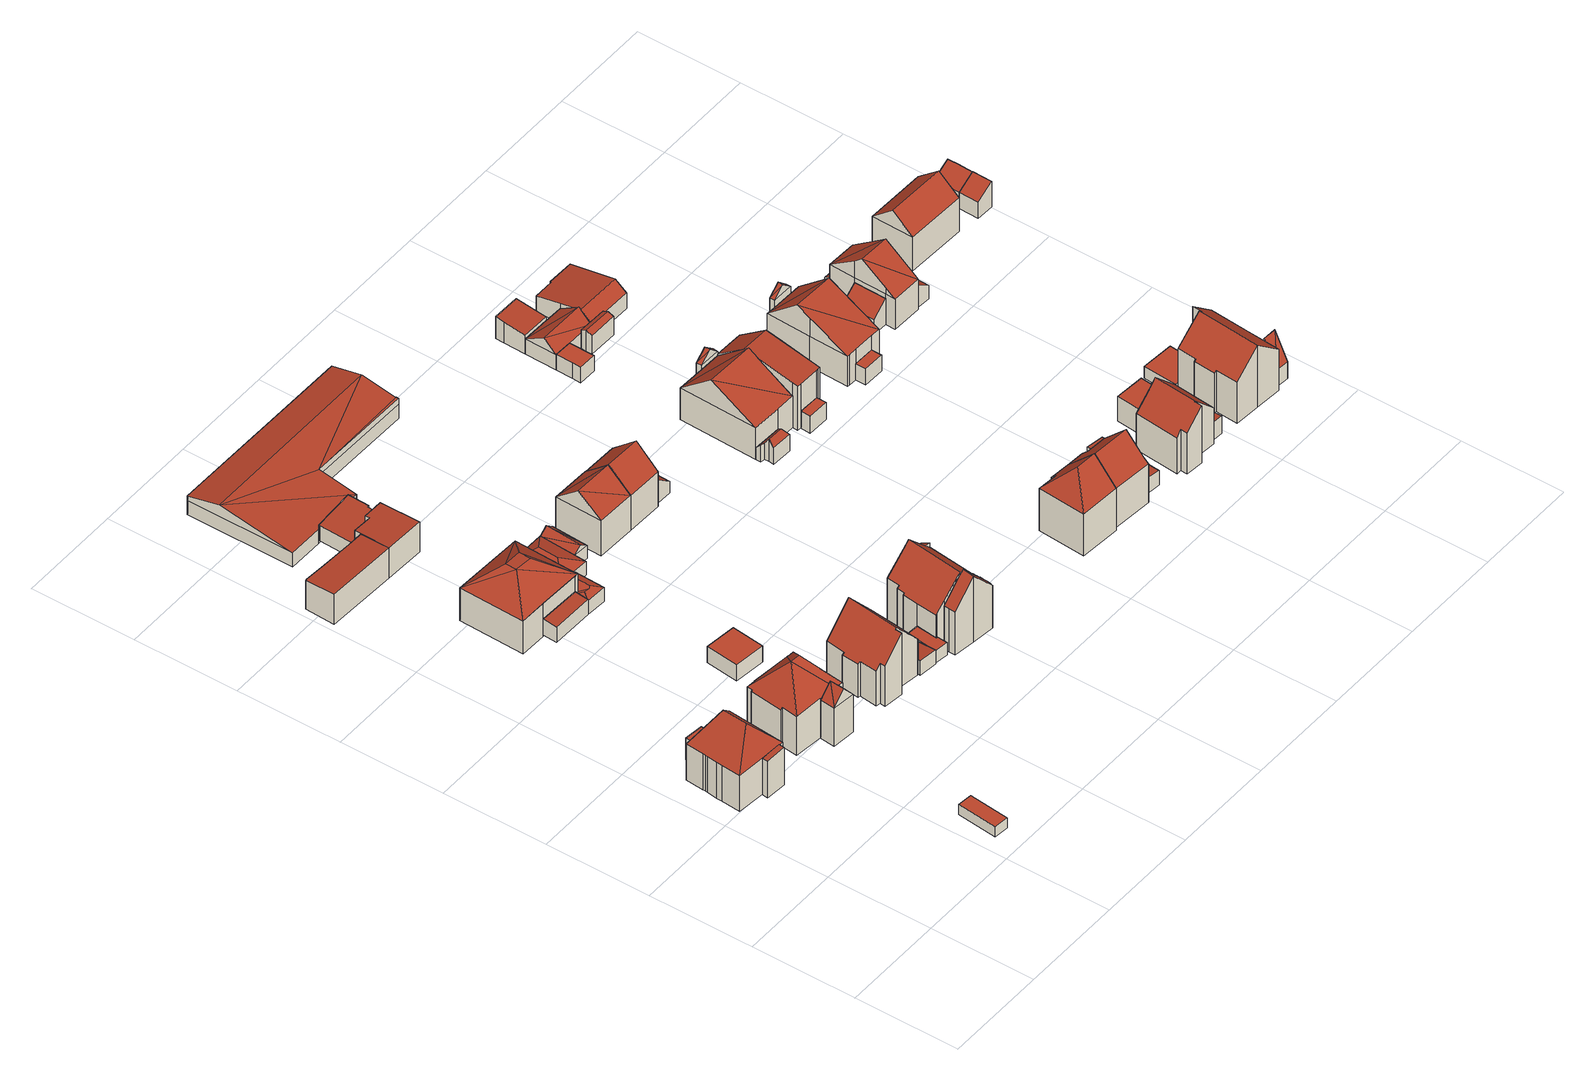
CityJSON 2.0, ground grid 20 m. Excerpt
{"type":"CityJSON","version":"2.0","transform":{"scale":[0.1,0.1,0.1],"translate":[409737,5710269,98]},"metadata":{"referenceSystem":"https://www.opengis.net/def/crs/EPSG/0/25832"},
"CityObjects":{
"building1":{"type":"Building","attributes":{"Gemeindeschluessel":"05978036","Geometrietyp2DReferenz":"3000","function":"31001_1000"},"children":["building1-1","building1-2","building1-3"]},
"building1-1":{"type":"BuildingPart","attributes":{"roofType":"1000","measuredHeight":4.61},"parents":["building1"],"geometry":[{"type":"MultiSurface","lod":"2","boundaries":[[[0,1,2,3]],[[1,4,5,2]],[[6,0,3,7]],[[6,4,1,0]],[[3,2,5,7]],[[7,5,4,6]]],"semantics":{"surfaces":[{"type":"WallSurface"},{"type":"RoofSurface"},{"type":"GroundSurface"},{"type":"ClosureSurface"}],"values":[0,0,0,1,2,3]}}]},
"building1-2":{"type":"BuildingPart","attributes":{"roofType":"3200","measuredHeight":13.29},"parents":["building1"],"geometry":[{"type":"MultiSurface","lod":"2","boundaries":[[[8,9,10,11]],[[9,12,13,10]],[[12,14,15,13]],[[14,16,17,15]],[[16,18,19,17]],[[18,20,6,7,19]],[[21,22,23,5,4]],[[22,24,25,23]],[[24,26,27,25]],[[28,29,30,31]],[[29,8,11,30]],[[22,21,20,18,32]],[[29,28,26,24,33]],[[18,16,14,12,9,8,29,33,32]],[[24,22,32,33]],[[11,10,13,15,17,19,7,5,23,25,27,31,30]],[[4,6,20,21]],[[4,5,7,6]],[[31,27,26,28]]],"semantics":{"surfaces":[{"type":"WallSurface"},{"type":"RoofSurface"},{"type":"GroundSurface"},{"type":"ClosureSurface"}],"values":[0,0,0,0,0,0,0,0,0,0,0,1,1,1,1,2,0,3,3]}}]},
"building1-3":{"type":"BuildingPart","attributes":{"roofType":"2100","measuredHeight":7.98},"parents":["building1"],"geometry":[{"type":"MultiSurface","lod":"2","boundaries":[[[34,35,28,31,36]],[[37,38,39,27,26]],[[38,34,36,39]],[[38,37,35,34]],[[36,31,27,39]],[[26,28,35,37]],[[26,27,31,28]]],"semantics":{"surfaces":[{"type":"WallSurface"},{"type":"RoofSurface"},{"type":"GroundSurface"},{"type":"ClosureSurface"}],"values":[0,0,0,1,2,0,3]}}]},
"building2":{"type":"Building","attributes":{"Gemeindeschluessel":"05978036","Geometrietyp2DReferenz":"3000","function":"31001_2460","roofType":"1000","measuredHeight":2.22},"geometry":[{"type":"MultiSurface","lod":"2","boundaries":[[[40,41,42,43]],[[41,44,45,42]],[[44,46,47,45]],[[46,40,43,47]],[[46,44,41,40]],[[43,42,45,47]]],"semantics":{"surfaces":[{"type":"WallSurface"},{"type":"RoofSurface"},{"type":"GroundSurface"}],"values":[0,0,0,0,1,2]}}]},
"building3":{"type":"Building","attributes":{"Gemeindeschluessel":"05978036","Geometrietyp2DReferenz":"3000","function":"31001_1000"},"children":["building3-1","building3-2","building3-3"]},
"building3-1":{"type":"BuildingPart","attributes":{"roofType":"3200","measuredHeight":13.63},"parents":["building3"],"geometry":[{"type":"MultiSurface","lod":"2","boundaries":[[[48,49,50,51,52]],[[49,53,50]],[[53,54,55,50]],[[54,56,57,55]],[[56,58,59,60,57]],[[61,62,63,64,65]],[[62,66,67,63]],[[66,68,69,67]],[[68,70,71,69]],[[70,72,73,71]],[[72,74,75,73]],[[74,76,77,75]],[[76,78,79,80,77]],[[74,72,70,68,66,62,81]],[[56,54,82]],[[83,58,56,82,81]],[[62,61,84,83,81]],[[54,53,49,48,81,82]],[[48,78,76,74,81]],[[51,50,55,57,60,85,64,63,67,69,71,73,75,77,80,86,87,88]],[[89,59,58,83]],[[85,60,59,89]],[[61,65,84]],[[85,89,65,64]],[[65,89,83,84]],[[52,90,91,92,79,78,48]],[[51,88,90,52]],[[90,88,87,91]],[[91,87,86,92]],[[92,86,80,79]]],"semantics":{"surfaces":[{"type":"WallSurface"},{"type":"RoofSurface"},{"type":"GroundSurface"},{"type":"ClosureSurface"}],"values":[0,0,0,0,0,0,0,0,0,0,0,0,0,1,1,1,1,1,1,2,0,3,0,3,3,0,3,3,3,3]}}]},
"building3-2":{"type":"BuildingPart","attributes":{"roofType":"5000","measuredHeight":1.68},"parents":["building3"],"geometry":[{"type":"MultiSurface","lod":"2","boundaries":[[[93,94,95,96]],[[94,97,98,95]],[[97,99,100,98]],[[99,101,50,100]],[[79,93,96,80]],[[91,90,102,103]],[[90,52,101,104,102]],[[101,99,104]],[[99,97,105,103,102,104]],[[97,94,105]],[[94,93,79,92]],[[94,92,91,103,105]],[[96,95,98,100,50,51,88,87,86,80]],[[52,51,50,101]],[[90,88,51,52]],[[91,87,88,90]],[[92,86,87,91]],[[79,80,86,92]]],"semantics":{"surfaces":[{"type":"WallSurface"},{"type":"RoofSurface"},{"type":"GroundSurface"},{"type":"ClosureSurface"}],"values":[0,0,0,0,0,1,1,1,1,1,1,1,2,0,3,3,3,3]}}]},
"building3-3":{"type":"BuildingPart","attributes":{"roofType":"3100","measuredHeight":10.6},"parents":["building3"],"geometry":[{"type":"MultiSurface","lod":"2","boundaries":[[[106,65,64,107]],[[59,108,109,60]],[[108,106,107,109]],[[106,108,110]],[[106,111,84,65]],[[111,106,110]],[[110,59,111]],[[59,110,108]],[[107,64,85,60,109]],[[60,85,89,59]],[[85,64,65,89]],[[111,59,89,83,84]],[[84,83,89,65]]],"semantics":{"surfaces":[{"type":"WallSurface"},{"type":"RoofSurface"},{"type":"GroundSurface"},{"type":"ClosureSurface"}],"values":[0,0,0,0,1,1,1,1,2,3,3,0,3]}}]},
"building4":{"type":"Building","attributes":{"Gemeindeschluessel":"05978036","Geometrietyp2DReferenz":"3000","function":"31001_2460","roofType":"1000","measuredHeight":3.43},"geometry":[{"type":"MultiSurface","lod":"2","boundaries":[[[112,113,114,115]],[[113,116,117,114]],[[116,118,119,117]],[[118,112,115,119]],[[118,116,113,112]],[[115,114,117,119]]],"semantics":{"surfaces":[{"type":"WallSurface"},{"type":"RoofSurface"},{"type":"GroundSurface"}],"values":[0,0,0,0,1,2]}}]},
"building5":{"type":"Building","attributes":{"Gemeindeschluessel":"05978036","Geometrietyp2DReferenz":"3000","function":"31001_1000"},"children":["building5-1","building5-2"]},
"building5-1":{"type":"BuildingPart","attributes":{"roofType":"2100","measuredHeight":6.44},"parents":["building5"],"geometry":[{"type":"MultiSurface","lod":"2","boundaries":[[[120,121,122,123,124]],[[121,125,126,122]],[[125,127,128,126]],[[127,129,130,128]],[[129,131,132,130]],[[131,133,134,132]],[[133,131,129,127,125,121,120]],[[123,122,126,128,130,132,134]],[[120,124,133]],[[124,123,134,133]]],"semantics":{"surfaces":[{"type":"WallSurface"},{"type":"RoofSurface"},{"type":"GroundSurface"},{"type":"ClosureSurface"}],"values":[0,0,0,0,0,0,1,2,0,3]}}]},
"building5-2":{"type":"BuildingPart","attributes":{"roofType":"2100","measuredHeight":6.38},"parents":["building5"],"geometry":[{"type":"MultiSurface","lod":"2","boundaries":[[[135,136,137,138]],[[136,139,140,137]],[[139,141,142,140]],[[141,143,144,142]],[[143,124,123,144]],[[133,145,146,134]],[[145,135,138,146]],[[145,133,124,143,141,139,136,135]],[[138,137,140,142,144,123,134,146]],[[134,123,124,133]]],"semantics":{"surfaces":[{"type":"WallSurface"},{"type":"RoofSurface"},{"type":"GroundSurface"},{"type":"ClosureSurface"}],"values":[0,0,0,0,0,0,0,1,2,3]}}]},
"building6":{"type":"Building","attributes":{"Gemeindeschluessel":"05978036","Geometrietyp2DReferenz":"3000","function":"51009_1610","roofType":"2100","measuredHeight":3.43},"geometry":[{"type":"MultiSurface","lod":"2","boundaries":[[[147,148,149,150]],[[148,151,152,149]],[[151,153,154,152]],[[153,147,150,154]],[[153,151,148,147]],[[150,149,152,154]]],"semantics":{"surfaces":[{"type":"WallSurface"},{"type":"RoofSurface"},{"type":"GroundSurface"}],"values":[0,0,0,0,1,2]}}]},
"building7":{"type":"Building","attributes":{"Gemeindeschluessel":"05978036","Geometrietyp2DReferenz":"3000","function":"31001_1000","roofType":"9999","measuredHeight":11.44},"geometry":[{"type":"MultiSurface","lod":"2","boundaries":[[[155,156,157,158]],[[156,159,160,157]],[[159,161,162,160]],[[161,163,164,162]],[[163,165,166,164]],[[165,155,158,166]],[[155,167,168]],[[167,155,165]],[[156,168,169]],[[168,156,155]],[[169,159,156]],[[159,169,170]],[[167,159,170]],[[165,171,172,159,167]],[[170,169,168,167]],[[159,172,161]],[[161,172,171,163]],[[163,171,165]],[[158,157,160,162,164,166]]],"semantics":{"surfaces":[{"type":"WallSurface"},{"type":"RoofSurface"},{"type":"GroundSurface"}],"values":[0,0,0,0,0,0,1,1,1,1,1,1,1,1,1,0,0,0,2]}}]},
"building8":{"type":"Building","attributes":{"Gemeindeschluessel":"05978036","Geometrietyp2DReferenz":"3000","function":"31001_1000","roofType":"3100","measuredHeight":13.3},"geometry":[{"type":"MultiSurface","lod":"2","boundaries":[[[173,174,175,176]],[[174,177,178,175]],[[177,179,180,178]],[[179,181,182,180]],[[181,183,184,182]],[[183,185,186,184]],[[185,187,188,186]],[[187,189,190,188]],[[189,191,192,190]],[[191,193,194,192]],[[193,195,196,194]],[[195,197,198,196]],[[197,199,200,198]],[[199,201,202,200]],[[201,203,204,202]],[[203,173,176,204]],[[199,197,195,193,191,189,187,185,183,181,179,177]],[[177,174,173,203,201,199]],[[176,175,178,180,182,184,186,188,190,192,194,196,198,200,202,204]]],"semantics":{"surfaces":[{"type":"WallSurface"},{"type":"RoofSurface"},{"type":"GroundSurface"}],"values":[0,0,0,0,0,0,0,0,0,0,0,0,0,0,0,0,1,1,2]}}]},
"building9":{"type":"Building","attributes":{"Gemeindeschluessel":"05978036","Geometrietyp2DReferenz":"3000","function":"31001_2460","roofType":"2100","measuredHeight":3},"geometry":[{"type":"MultiSurface","lod":"2","boundaries":[[[205,206,207,208]],[[206,209,210,207]],[[209,211,212,210]],[[211,213,214,212]],[[213,215,216,214]],[[215,205,208,216]],[[215,213,211,209,206,205]],[[208,207,210,212,214,216]]],"semantics":{"surfaces":[{"type":"WallSurface"},{"type":"RoofSurface"},{"type":"GroundSurface"}],"values":[0,0,0,0,0,0,1,2]}}]},
"building10":{"type":"Building","attributes":{"Gemeindeschluessel":"05978036","Geometrietyp2DReferenz":"3000","function":"31001_9998","roofType":"2100","measuredHeight":3.86},"geometry":[{"type":"MultiSurface","lod":"2","boundaries":[[[217,218,219,220]],[[218,221,222,219]],[[221,223,224,222]],[[223,225,226,224]],[[225,227,228,226]],[[227,229,230,228]],[[229,231,232,230]],[[231,233,234,232]],[[233,217,220,234]],[[233,231,229,227,225,223,221,218,217]],[[220,219,222,224,226,228,230,232,234]]],"semantics":{"surfaces":[{"type":"WallSurface"},{"type":"RoofSurface"},{"type":"GroundSurface"}],"values":[0,0,0,0,0,0,0,0,0,1,2]}}]},
"building11":{"type":"Building","attributes":{"Gemeindeschluessel":"05978036","Geometrietyp2DReferenz":"3000","function":"31001_2460","roofType":"5000","measuredHeight":4.29},"geometry":[{"type":"MultiSurface","lod":"2","boundaries":[[[235,236,237,152]],[[236,238,239,237]],[[238,240,241,239]],[[240,242,243,241]],[[242,244,245,243]],[[244,246,247,245]],[[246,248,154,247]],[[248,235,152,154]],[[249,250,251,248,246]],[[252,249,246,244]],[[253,252,244,242]],[[254,253,242,240]],[[254,240,238]],[[250,249,252,253,254,238,236]],[[251,250,236,235]],[[251,235,248]],[[152,237,239,241,243,245,247,154]]],"semantics":{"surfaces":[{"type":"WallSurface"},{"type":"RoofSurface"},{"type":"GroundSurface"}],"values":[0,0,0,0,0,0,0,0,1,1,1,1,1,1,1,1,2]}}]},
"building12":{"type":"Building","attributes":{"Gemeindeschluessel":"05978036","Geometrietyp2DReferenz":"3000","function":"31001_2460","roofType":"1000","measuredHeight":2.62},"geometry":[{"type":"MultiSurface","lod":"2","boundaries":[[[255,256,257,258]],[[256,259,260,257]],[[259,261,262,260]],[[261,263,264,262]],[[263,265,266,264]],[[265,267,268,266]],[[267,255,258,268]],[[267,265,263,261,259,256,255]],[[258,257,260,262,264,266,268]]],"semantics":{"surfaces":[{"type":"WallSurface"},{"type":"RoofSurface"},{"type":"GroundSurface"}],"values":[0,0,0,0,0,0,0,1,2]}}]},
"building13":{"type":"Building","attributes":{"Gemeindeschluessel":"05978036","Geometrietyp2DReferenz":"3000","function":"31001_2460","roofType":"3100","measuredHeight":3.88},"geometry":[{"type":"MultiSurface","lod":"2","boundaries":[[[269,270,271,272]],[[270,273,274,271]],[[273,275,276,274]],[[275,269,272,276]],[[273,270,277]],[[269,275,278]],[[278,270,269]],[[270,278,277]],[[275,277,278]],[[277,275,273]],[[272,271,274,276]]],"semantics":{"surfaces":[{"type":"WallSurface"},{"type":"RoofSurface"},{"type":"GroundSurface"}],"values":[0,0,0,0,0,0,1,1,1,1,2]}}]},
"building14":{"type":"Building","attributes":{"Gemeindeschluessel":"05978036","Geometrietyp2DReferenz":"3000","function":"31001_1000"},"children":["building14-1","building14-2","building14-3"]},
"building14-1":{"type":"BuildingPart","attributes":{"roofType":"3100","measuredHeight":13.95},"parents":["building14"],"geometry":[{"type":"MultiSurface","lod":"2","boundaries":[[[279,280,281,282,283]],[[280,284,285,281]],[[284,286,287,285]],[[286,288,289,287]],[[288,290,291,289]],[[290,292,293,291]],[[292,294,295,293]],[[294,296,297,295]],[[296,298,299,297]],[[298,300,301,299]],[[300,302,303,301]],[[302,304,305,303]],[[304,306,307,305]],[[306,308,309,307]],[[308,310,311,309]],[[304,302,300,298,296,294,292,290,288,286,284,280,279,312]],[[312,313,314,310,308,306,304]],[[311,315,316,282,281,285,287,289,291,293,295,297,299,301,303,305,307,309]],[[317,313,312]],[[316,315,314,313,317]],[[315,311,310,314]],[[279,283,317,312]],[[316,317,283,282]]],"semantics":{"surfaces":[{"type":"WallSurface"},{"type":"RoofSurface"},{"type":"GroundSurface"},{"type":"ClosureSurface"}],"values":[0,0,0,0,0,0,0,0,0,0,0,0,0,0,0,1,1,2,0,3,3,0,3]}}]},
"building14-2":{"type":"BuildingPart","attributes":{"roofType":"2100","measuredHeight":9.88},"parents":["building14"],"geometry":[{"type":"MultiSurface","lod":"2","boundaries":[[[318,319,320,321]],[[319,322,323,320]],[[322,324,325,326,323]],[[324,322,319,318,327,328]],[[321,320,323,326,329]],[[328,325,324]],[[321,329,327,318]],[[329,326,325,328,327]]],"semantics":{"surfaces":[{"type":"WallSurface"},{"type":"RoofSurface"},{"type":"GroundSurface"},{"type":"ClosureSurface"}],"values":[0,0,0,1,2,0,3,3]}}]},
"building14-3":{"type":"BuildingPart","attributes":{"roofType":"3100","measuredHeight":13.83},"parents":["building14"],"geometry":[{"type":"MultiSurface","lod":"2","boundaries":[[[330,331,332,333]],[[331,334,335,332]],[[334,336,337,335]],[[336,338,339,337]],[[338,340,341,339]],[[340,342,343,341]],[[342,344,318,321,343]],[[325,345,346,326]],[[345,347,348,346]],[[347,349,350,348]],[[349,351,352,350]],[[351,353,354,352]],[[353,355,356,354]],[[355,357,358,356]],[[357,359,360,358]],[[359,361,362,360]],[[361,363,364,362]],[[363,283,282,364]],[[365,366,367,311,310]],[[366,330,333,367]],[[368,313,317,283,363,361,359,357,355,353,351,349,347,345,325,328,369]],[[369,344,342,340,338,336,334,331,330,366,365,368]],[[333,332,335,337,339,341,343,321,329,326,346,348,350,352,354,356,358,360,362,364,282,316,315,311,367]],[[327,318,344,369]],[[329,321,318,327]],[[328,327,369]],[[329,327,328,325,326]],[[314,313,368]],[[315,316,317,313,314]],[[316,282,283,317]],[[365,310,314,368]],[[315,314,310,311]]],"semantics":{"surfaces":[{"type":"WallSurface"},{"type":"RoofSurface"},{"type":"GroundSurface"},{"type":"ClosureSurface"}],"values":[0,0,0,0,0,0,0,0,0,0,0,0,0,0,0,0,0,0,0,0,1,1,2,0,3,0,3,0,3,3,0,3]}}]},
"building15":{"type":"Building","attributes":{"Gemeindeschluessel":"05978036","Geometrietyp2DReferenz":"3000","function":"31001_3200","roofType":"5000","measuredHeight":5.57},"geometry":[{"type":"MultiSurface","lod":"2","boundaries":[[[370,371,372,373]],[[371,374,375,372]],[[374,376,377,375]],[[376,378,379,377]],[[378,380,381,379]],[[380,382,383,381]],[[382,384,385,383]],[[384,386,387,385]],[[386,388,389,387]],[[388,370,373,389]],[[390,391,392]],[[390,392,393]],[[382,390,393]],[[393,388,386,384,382]],[[391,394,395]],[[394,391,390]],[[396,397,393,392]],[[370,397,396,371]],[[371,396,392,391,374]],[[388,393,397,370]],[[374,391,395,376]],[[376,395,394,378]],[[378,394,390,380]],[[380,390,382]],[[373,372,375,377,379,381,383,385,387,389]]],"semantics":{"surfaces":[{"type":"WallSurface"},{"type":"RoofSurface"},{"type":"GroundSurface"}],"values":[0,0,0,0,0,0,0,0,0,0,1,1,1,1,1,1,1,0,0,0,0,0,0,0,2]}}]},
"building16":{"type":"Building","attributes":{"Gemeindeschluessel":"05978036","Geometrietyp2DReferenz":"3000","function":"31001_1000","roofType":"3100","measuredHeight":11.29},"geometry":[{"type":"MultiSurface","lod":"2","boundaries":[[[398,399,400,401]],[[399,402,403,400]],[[402,404,405,403]],[[404,398,401,405]],[[402,399,406]],[[398,404,407]],[[406,398,407]],[[398,406,399]],[[402,407,404]],[[407,402,406]],[[401,400,403,405]]],"semantics":{"surfaces":[{"type":"WallSurface"},{"type":"RoofSurface"},{"type":"GroundSurface"}],"values":[0,0,0,0,0,0,1,1,1,1,2]}}]},
"building17":{"type":"Building","attributes":{"Gemeindeschluessel":"05978036","Geometrietyp2DReferenz":"3000","function":"31001_1000","roofType":"5000","measuredHeight":11.32},"geometry":[{"type":"MultiSurface","lod":"2","boundaries":[[[408,409,405,401]],[[409,410,411,405]],[[410,412,413,411]],[[412,414,415,413]],[[414,408,401,415]],[[412,410,409,416,417]],[[414,417,416,408]],[[414,412,417]],[[409,408,416]],[[401,405,411,413,415]]],"semantics":{"surfaces":[{"type":"WallSurface"},{"type":"RoofSurface"},{"type":"GroundSurface"}],"values":[0,0,0,0,0,1,1,0,0,2]}}]},
"building18":{"type":"Building","attributes":{"Gemeindeschluessel":"05978036","Geometrietyp2DReferenz":"3000","function":"31001_2460","roofType":"2100","measuredHeight":4.92},"geometry":[{"type":"MultiSurface","lod":"2","boundaries":[[[418,419,420,421]],[[419,422,423,420]],[[422,424,425,423]],[[424,418,421,425]],[[424,422,419,418]],[[421,420,423,425]]],"semantics":{"surfaces":[{"type":"WallSurface"},{"type":"RoofSurface"},{"type":"GroundSurface"}],"values":[0,0,0,0,1,2]}}]},
"building19":{"type":"Building","attributes":{"Gemeindeschluessel":"05978036","Geometrietyp2DReferenz":"3000","function":"31001_1000","roofType":"5000","measuredHeight":13.53},"geometry":[{"type":"MultiSurface","lod":"2","boundaries":[[[426,427,428,429]],[[427,430,431,428]],[[430,432,433,431]],[[432,434,435,433]],[[434,436,437,435]],[[436,438,439,437]],[[438,426,429,439]],[[434,432,440]],[[432,430,427,440]],[[427,426,438,436,434,440]],[[429,428,431,433,435,437,439]]],"semantics":{"surfaces":[{"type":"WallSurface"},{"type":"RoofSurface"},{"type":"GroundSurface"}],"values":[0,0,0,0,0,0,0,1,1,1,2]}}]},
"building20":{"type":"Building","attributes":{"Gemeindeschluessel":"05978036","Geometrietyp2DReferenz":"3000","function":"31001_1000","roofType":"3100","measuredHeight":12.9},"geometry":[{"type":"MultiSurface","lod":"2","boundaries":[[[430,441,442,443]],[[441,426,444,442]],[[426,445,446,444]],[[445,447,448,446]],[[447,449,450,448]],[[449,451,452,450]],[[451,453,454,452]],[[453,455,456,454]],[[455,430,443,456]],[[451,449,447,445,426,441]],[[441,430,455,453,451]],[[443,442,444,446,448,450,452,454,456]]],"semantics":{"surfaces":[{"type":"WallSurface"},{"type":"RoofSurface"},{"type":"GroundSurface"}],"values":[0,0,0,0,0,0,0,0,0,1,1,2]}}]},
"building21":{"type":"Building","attributes":{"Gemeindeschluessel":"05978036","Geometrietyp2DReferenz":"3000","function":"31001_1000"},"children":["building21-1","building21-2","building21-3","building21-4"]},
"building21-1":{"type":"BuildingPart","attributes":{"roofType":"3100","measuredHeight":11.25},"parents":["building21"],"geometry":[{"type":"MultiSurface","lod":"2","boundaries":[[[457,458,459,460]],[[458,461,462,459]],[[461,463,464,462]],[[463,465,466,467,464]],[[468,469,470,471,472]],[[469,473,474,475,470]],[[476,477,478,479,480]],[[477,457,460,478]],[[481,482,483,473,469,468,465,463,461,458,457]],[[457,477,476,481]],[[460,459,462,464,467,471,470,475,484,479,478]],[[472,466,465,468]],[[472,471,467,466]],[[483,474,473]],[[484,475,474,485]],[[485,474,483,482,481]],[[476,480,481]],[[484,485,480,479]],[[480,485,481]]],"semantics":{"surfaces":[{"type":"WallSurface"},{"type":"RoofSurface"},{"type":"GroundSurface"},{"type":"ClosureSurface"}],"values":[0,0,0,0,0,0,0,0,1,1,2,0,3,0,3,3,0,3,3]}}]},
"building21-2":{"type":"BuildingPart","attributes":{"roofType":"5000","measuredHeight":4.67},"parents":["building21"],"geometry":[{"type":"MultiSurface","lod":"2","boundaries":[[[486,487,488,489]],[[487,490,491,488]],[[490,492,493,491]],[[492,494,495,493]],[[494,496,497,495]],[[498,499,500,501]],[[499,502,503,500]],[[502,504,505,503]],[[504,486,489,505]],[[504,499,498,496,494,492,490,506]],[[490,487,486,506]],[[486,504,506]],[[504,502,499]],[[489,488,491,493,495,497,501,500,503,505]],[[498,501,497,496]]],"semantics":{"surfaces":[{"type":"WallSurface"},{"type":"RoofSurface"},{"type":"GroundSurface"},{"type":"ClosureSurface"}],"values":[0,0,0,0,0,0,0,0,0,1,1,1,1,2,3]}}]},
"building21-3":{"type":"BuildingPart","attributes":{"roofType":"1000","measuredHeight":3.56},"parents":["building21"],"geometry":[{"type":"MultiSurface","lod":"2","boundaries":[[[507,472,471,508]],[[466,509,510,467]],[[509,507,508,510]],[[509,466,472,507]],[[508,471,467,510]],[[467,471,472,466]]],"semantics":{"surfaces":[{"type":"WallSurface"},{"type":"RoofSurface"},{"type":"GroundSurface"},{"type":"ClosureSurface"}],"values":[0,0,0,1,2,3]}}]},
"building21-4":{"type":"BuildingPart","attributes":{"roofType":"3100","measuredHeight":11.88},"parents":["building21"],"geometry":[{"type":"MultiSurface","lod":"2","boundaries":[[[511,512,513,497,496]],[[512,514,515,513]],[[514,480,479,515]],[[474,516,498,501,475]],[[474,483,517,518]],[[518,511,516,474]],[[512,517,482,481,480,514]],[[512,518,517]],[[511,518,512]],[[501,497,513,515,479,484,475]],[[496,498,516,511]],[[496,497,501,498]],[[475,484,485,474]],[[484,479,480,485]],[[482,517,483]],[[485,481,482,483,474]],[[480,481,485]]],"semantics":{"surfaces":[{"type":"WallSurface"},{"type":"RoofSurface"},{"type":"GroundSurface"},{"type":"ClosureSurface"}],"values":[0,0,0,0,1,1,1,1,0,2,0,3,3,3,0,3,3]}}]},
"building22":{"type":"Building","attributes":{"Gemeindeschluessel":"05978036","Geometrietyp2DReferenz":"3000","function":"51009_1610","roofType":"3100","measuredHeight":9.26},"geometry":[{"type":"MultiSurface","lod":"2","boundaries":[[[519,520,521,522]],[[520,523,524,521]],[[523,525,526,524]],[[525,519,522,526]],[[523,520,527]],[[519,525,528]],[[528,520,519]],[[520,528,527]],[[525,527,528]],[[527,525,523]],[[522,521,524,526]]],"semantics":{"surfaces":[{"type":"WallSurface"},{"type":"RoofSurface"},{"type":"GroundSurface"}],"values":[0,0,0,0,0,0,1,1,1,1,2]}}]},
"building23":{"type":"Building","attributes":{"Gemeindeschluessel":"05978036","Geometrietyp2DReferenz":"3000","function":"31001_2460","roofType":"2100","measuredHeight":3.35},"geometry":[{"type":"MultiSurface","lod":"2","boundaries":[[[529,530,531,532]],[[530,533,534,531]],[[533,535,536,534]],[[535,537,538,536]],[[537,529,532,538]],[[537,535,533,530,529]],[[532,531,534,536,538]]],"semantics":{"surfaces":[{"type":"WallSurface"},{"type":"RoofSurface"},{"type":"GroundSurface"}],"values":[0,0,0,0,0,1,2]}}]},
"building24":{"type":"Building","attributes":{"Gemeindeschluessel":"05978036","Geometrietyp2DReferenz":"3000","function":"31001_1000"},"children":["building24-1","building24-2","building24-3","building24-4","building24-5"]},
"building24-1":{"type":"BuildingPart","attributes":{"roofType":"1000","measuredHeight":3.38},"parents":["building24"],"geometry":[{"type":"MultiSurface","lod":"2","boundaries":[[[539,540,541,542]],[[540,543,544,541]],[[543,545,546,547,544]],[[548,539,542,549,550]],[[548,545,543,540,539]],[[542,541,544,547,549]],[[550,546,545,548]],[[550,549,547,546]]],"semantics":{"surfaces":[{"type":"WallSurface"},{"type":"RoofSurface"},{"type":"GroundSurface"},{"type":"ClosureSurface"}],"values":[0,0,0,0,1,2,0,3]}}]},
"building24-2":{"type":"BuildingPart","attributes":{"roofType":"3100","measuredHeight":5.15},"parents":["building24"],"geometry":[{"type":"MultiSurface","lod":"2","boundaries":[[[551,552,553,554,555]],[[552,556,557,553]],[[556,558,559,557]],[[558,560,561,559]],[[560,562,563,561]],[[562,564,565,563]],[[564,566,567,565]],[[562,560,558,556,552,551,568,569]],[[569,570,571,566,564,562]],[[572,573,554,553,557,559,561,563,565,567]],[[572,567,566,571,574]],[[570,574,571]],[[573,572,574,575]],[[575,574,570,569]],[[551,555,568]],[[573,575,555,554]],[[555,575,569,568]]],"semantics":{"surfaces":[{"type":"WallSurface"},{"type":"RoofSurface"},{"type":"GroundSurface"},{"type":"ClosureSurface"}],"values":[0,0,0,0,0,0,0,1,1,2,3,0,3,3,0,3,3]}}]},
"building24-3":{"type":"BuildingPart","attributes":{"roofType":"3100","measuredHeight":4.47},"parents":["building24"],"geometry":[{"type":"MultiSurface","lod":"2","boundaries":[[[576,567,566]],[[576,577,578,567]],[[577,579,580,578]],[[579,581,582,580]],[[581,583,584,582]],[[583,585,586,587,584]],[[583,581,579,577]],[[577,576,588,585,583]],[[567,578,580,582,584,587,572]],[[574,586,585,588,571]],[[574,572,587,586]],[[566,571,588,576]],[[566,567,572,574,571]]],"semantics":{"surfaces":[{"type":"WallSurface"},{"type":"RoofSurface"},{"type":"GroundSurface"},{"type":"ClosureSurface"}],"values":[0,0,0,0,0,0,1,1,2,0,3,0,3]}}]},
"building24-4":{"type":"BuildingPart","attributes":{"roofType":"3100","measuredHeight":5.52},"parents":["building24"],"geometry":[{"type":"MultiSurface","lod":"2","boundaries":[[[586,550,549,587]],[[546,589,590,547]],[[591,555,554,592]],[[574,570,593,594]],[[546,550,586,574,594]],[[593,568,555,591,589]],[[589,594,593]],[[546,594,589]],[[587,549,547,590,592,554,573,572]],[[547,549,550,546]],[[592,590,589,591]],[[572,573,575,574]],[[573,554,555,575]],[[587,572,574,586]],[[593,570,569,568]],[[569,570,574,575]],[[568,569,575,555]]],"semantics":{"surfaces":[{"type":"WallSurface"},{"type":"RoofSurface"},{"type":"GroundSurface"},{"type":"ClosureSurface"}],"values":[0,0,0,1,1,1,1,0,2,3,3,3,3,3,0,3,3]}}]},
"building24-5":{"type":"BuildingPart","attributes":{"roofType":"2100","measuredHeight":4.62},"parents":["building24"],"geometry":[{"type":"MultiSurface","lod":"2","boundaries":[[[595,596,591,592,597]],[[598,599,600,590,589]],[[599,601,602,600]],[[601,595,597,602]],[[601,599,598,596,595]],[[597,592,590,600,602]],[[589,591,596,598]],[[589,590,592,591]]],"semantics":{"surfaces":[{"type":"WallSurface"},{"type":"RoofSurface"},{"type":"GroundSurface"},{"type":"ClosureSurface"}],"values":[0,0,0,0,1,2,0,3]}}]},
"building25":{"type":"Building","attributes":{"Gemeindeschluessel":"05978036","Geometrietyp2DReferenz":"3000","function":"31001_1000"},"children":["building25-1","building25-2"]},
"building25-1":{"type":"BuildingPart","attributes":{"roofType":"1000","measuredHeight":5.19},"parents":["building25"],"geometry":[{"type":"MultiSurface","lod":"2","boundaries":[[[603,604,605,606]],[[604,607,608,605]],[[607,609,610,608]],[[609,607,604,603,611]],[[606,605,608,610,612]],[[606,612,611,603]],[[612,610,609,611]]],"semantics":{"surfaces":[{"type":"WallSurface"},{"type":"RoofSurface"},{"type":"GroundSurface"},{"type":"ClosureSurface"}],"values":[0,0,0,1,2,3,3]}}]},
"building25-2":{"type":"BuildingPart","attributes":{"roofType":"3100","measuredHeight":12.15},"parents":["building25"],"geometry":[{"type":"MultiSurface","lod":"2","boundaries":[[[613,614,615,616]],[[614,617,618,615]],[[617,619,620,618]],[[619,621,620]],[[621,622,623,620]],[[622,624,625,623]],[[624,626,627,625]],[[626,628,629,627]],[[628,630,631,629]],[[630,632,606,631]],[[632,603,606]],[[633,634,635,610,609]],[[634,613,616,635]],[[636,632,630,628,626,624,622,621,619]],[[619,617,614,613,634,633,636]],[[616,615,618,620,623,625,627,629,631,606,612,610,635]],[[611,603,632,636]],[[612,606,603,611]],[[633,609,611,636]],[[612,611,609,610]]],"semantics":{"surfaces":[{"type":"WallSurface"},{"type":"RoofSurface"},{"type":"GroundSurface"},{"type":"ClosureSurface"}],"values":[0,0,0,0,0,0,0,0,0,0,0,0,0,1,1,2,0,3,0,3]}}]},
"building26":{"type":"Building","attributes":{"Gemeindeschluessel":"05978036","Geometrietyp2DReferenz":"3000","function":"31001_2460","roofType":"2100","measuredHeight":3.71},"geometry":[{"type":"MultiSurface","lod":"2","boundaries":[[[637,638,639,640]],[[638,641,642,639]],[[641,643,644,642]],[[643,637,640,644]],[[643,641,638,637]],[[640,639,642,644]]],"semantics":{"surfaces":[{"type":"WallSurface"},{"type":"RoofSurface"},{"type":"GroundSurface"}],"values":[0,0,0,0,1,2]}}]},
"building27":{"type":"Building","attributes":{"Gemeindeschluessel":"05978036","Geometrietyp2DReferenz":"3000","function":"31001_1000"},"children":["building27-1","building27-2"]},
"building27-1":{"type":"BuildingPart","attributes":{"roofType":"1000","measuredHeight":3.47},"parents":["building27"],"geometry":[{"type":"MultiSurface","lod":"2","boundaries":[[[645,646,647,648]],[[646,649,650,647]],[[651,645,648,652]],[[651,649,646,645]],[[648,647,650,652]],[[652,650,649,651]]],"semantics":{"surfaces":[{"type":"WallSurface"},{"type":"RoofSurface"},{"type":"GroundSurface"},{"type":"ClosureSurface"}],"values":[0,0,0,1,2,3]}}]},
"building27-2":{"type":"BuildingPart","attributes":{"roofType":"5000","measuredHeight":11.66},"parents":["building27"],"geometry":[{"type":"MultiSurface","lod":"2","boundaries":[[[653,654,655,650,649]],[[654,656,657,655]],[[656,658,659,657]],[[658,660,661,659]],[[660,662,663,661]],[[662,664,665,663]],[[664,666,667,665]],[[666,668,669,667]],[[668,670,651,652,669]],[[668,671,672]],[[672,673,656,654,653,670,668]],[[660,671,666,664,662]],[[660,672,671]],[[658,673,672,660]],[[656,673,658]],[[666,671,668]],[[652,650,655,657,659,661,663,665,667,669]],[[649,651,670,653]],[[649,650,652,651]]],"semantics":{"surfaces":[{"type":"WallSurface"},{"type":"RoofSurface"},{"type":"GroundSurface"},{"type":"ClosureSurface"}],"values":[0,0,0,0,0,0,0,0,0,1,1,1,1,0,0,0,2,0,3]}}]},
"building28":{"type":"Building","attributes":{"Gemeindeschluessel":"05978036","Geometrietyp2DReferenz":"3000","function":"51009_1610","roofType":"3100","measuredHeight":9.68},"geometry":[{"type":"MultiSurface","lod":"2","boundaries":[[[674,675,665,676]],[[675,677,663,665]],[[677,678,679,663]],[[678,674,676,679]],[[677,675,680]],[[674,678,681]],[[681,675,674]],[[675,681,680]],[[678,680,681]],[[680,678,677]],[[676,665,663,679]]],"semantics":{"surfaces":[{"type":"WallSurface"},{"type":"RoofSurface"},{"type":"GroundSurface"}],"values":[0,0,0,0,0,0,1,1,1,1,2]}}]},
"building29":{"type":"Building","attributes":{"Gemeindeschluessel":"05978036","Geometrietyp2DReferenz":"3000","function":"31001_2460","roofType":"2100","measuredHeight":5.45},"geometry":[{"type":"MultiSurface","lod":"2","boundaries":[[[682,683,684,685]],[[683,686,687,684]],[[686,688,689,687]],[[688,682,685,689]],[[688,686,683,682]],[[685,684,687,689]]],"semantics":{"surfaces":[{"type":"WallSurface"},{"type":"RoofSurface"},{"type":"GroundSurface"}],"values":[0,0,0,0,1,2]}}]},
"building30":{"type":"Building","attributes":{"Gemeindeschluessel":"05978036","Geometrietyp2DReferenz":"3000","function":"31001_1000","roofType":"3100","measuredHeight":13.11},"geometry":[{"type":"MultiSurface","lod":"2","boundaries":[[[690,691,692,693]],[[691,694,695,692]],[[694,696,697,695]],[[696,698,699,697]],[[698,700,701,699]],[[700,702,703,701]],[[702,704,705,703]],[[704,706,707,705]],[[706,708,709,707]],[[708,710,711,709]],[[710,712,713,711]],[[712,714,715,713]],[[714,716,717,715]],[[716,690,693,717]],[[712,710,708,706,704,702,700,698]],[[698,696,694,691,690,716,714,712]],[[693,692,695,697,699,701,703,705,707,709,711,713,715,717]]],"semantics":{"surfaces":[{"type":"WallSurface"},{"type":"RoofSurface"},{"type":"GroundSurface"}],"values":[0,0,0,0,0,0,0,0,0,0,0,0,0,0,1,1,2]}}]},
"building31":{"type":"Building","attributes":{"Gemeindeschluessel":"05978036","Geometrietyp2DReferenz":"3000","function":"31001_2460","roofType":"1000","measuredHeight":2.48},"geometry":[{"type":"MultiSurface","lod":"2","boundaries":[[[718,719,720,721]],[[719,722,723,720]],[[722,724,725,723]],[[724,726,727,725]],[[726,728,729,727]],[[728,718,721,729]],[[728,726,724,722,719,718]],[[721,720,723,725,727,729]]],"semantics":{"surfaces":[{"type":"WallSurface"},{"type":"RoofSurface"},{"type":"GroundSurface"}],"values":[0,0,0,0,0,0,1,2]}}]},
"building32":{"type":"Building","attributes":{"Gemeindeschluessel":"05978036","Geometrietyp2DReferenz":"3000","function":"31001_1000"},"children":["building32-1","building32-2"]},
"building32-1":{"type":"BuildingPart","attributes":{"roofType":"3100","measuredHeight":11.29},"parents":["building32"],"geometry":[{"type":"MultiSurface","lod":"2","boundaries":[[[730,731,685,732]],[[731,733,689,685]],[[733,734,735,689]],[[734,736,735]],[[737,738,739,740]],[[738,741,742,739]],[[741,743,744,742]],[[743,730,732,744]],[[743,745,746,747]],[[743,747,748,730]],[[746,749,737,734]],[[734,750,747,746]],[[731,748,747,750,733]],[[733,750,734]],[[737,749,738]],[[738,749,746,745,741]],[[730,748,731]],[[741,745,743]],[[732,685,689,735,740,739,742,744]],[[740,751,736,734,737]],[[740,735,736,751]]],"semantics":{"surfaces":[{"type":"WallSurface"},{"type":"RoofSurface"},{"type":"GroundSurface"},{"type":"ClosureSurface"}],"values":[0,0,0,0,0,0,0,0,1,1,1,1,0,0,0,0,0,0,2,0,3]}}]},
"building32-2":{"type":"BuildingPart","attributes":{"roofType":"2100","measuredHeight":3.81},"parents":["building32"],"geometry":[{"type":"MultiSurface","lod":"2","boundaries":[[[736,752,753,735]],[[752,754,755,753]],[[754,751,740,755]],[[754,752,736,751]],[[735,753,755,740]],[[736,735,740,751]]],"semantics":{"surfaces":[{"type":"WallSurface"},{"type":"RoofSurface"},{"type":"GroundSurface"},{"type":"ClosureSurface"}],"values":[0,0,0,1,2,3]}}]},
"building33":{"type":"Building","attributes":{"Gemeindeschluessel":"05978036","Geometrietyp2DReferenz":"3000","function":"31001_2460","roofType":"3100","measuredHeight":8.78},"geometry":[{"type":"MultiSurface","lod":"2","boundaries":[[[756,757,758,759]],[[757,760,761,758]],[[760,762,763,761]],[[762,756,759,763]],[[760,757,764]],[[756,762,765]],[[757,765,764]],[[765,757,756]],[[762,764,765]],[[764,762,760]],[[759,758,761,763]]],"semantics":{"surfaces":[{"type":"WallSurface"},{"type":"RoofSurface"},{"type":"GroundSurface"}],"values":[0,0,0,0,0,0,1,1,1,1,2]}}]},
"building34":{"type":"Building","attributes":{"Gemeindeschluessel":"05978036","Geometrietyp2DReferenz":"3000","function":"51009_1611","roofType":"2100","measuredHeight":4.9},"geometry":[{"type":"MultiSurface","lod":"2","boundaries":[[[766,767,768,739]],[[767,769,770,768]],[[769,771,742,770]],[[771,766,739,742]],[[771,769,767,766]],[[739,768,770,742]]],"semantics":{"surfaces":[{"type":"WallSurface"},{"type":"RoofSurface"},{"type":"GroundSurface"}],"values":[0,0,0,0,1,2]}}]},
"building35":{"type":"Building","attributes":{"Gemeindeschluessel":"05978036","Geometrietyp2DReferenz":"3000","function":"31001_1000","roofType":"3100","measuredHeight":10.64},"geometry":[{"type":"MultiSurface","lod":"2","boundaries":[[[772,773,774,775]],[[773,776,777,774]],[[776,778,779,777]],[[778,772,775,779]],[[776,773,780]],[[772,778,781]],[[773,772,781,780]],[[778,776,780,781]],[[775,774,777,779]]],"semantics":{"surfaces":[{"type":"WallSurface"},{"type":"RoofSurface"},{"type":"GroundSurface"}],"values":[0,0,0,0,0,0,1,1,2]}}]},
"building36":{"type":"Building","attributes":{"Gemeindeschluessel":"05978036","Geometrietyp2DReferenz":"3000","function":"31001_9998","roofType":"2100","measuredHeight":5.37},"geometry":[{"type":"MultiSurface","lod":"2","boundaries":[[[782,783,784,785]],[[783,786,787,784]],[[786,788,789,787]],[[788,782,785,789]],[[788,786,783,782]],[[785,784,787,789]]],"semantics":{"surfaces":[{"type":"WallSurface"},{"type":"RoofSurface"},{"type":"GroundSurface"}],"values":[0,0,0,0,1,2]}}]},
"building37":{"type":"Building","attributes":{"Gemeindeschluessel":"05978036","Geometrietyp2DReferenz":"3000","function":"51009_1611","roofType":"2100","measuredHeight":5.31},"geometry":[{"type":"MultiSurface","lod":"2","boundaries":[[[790,786,787,789]],[[786,791,792,787]],[[791,793,794,792]],[[793,795,796,794]],[[795,790,789,796]],[[795,793,791,786,790]],[[789,787,792,794,796]]],"semantics":{"surfaces":[{"type":"WallSurface"},{"type":"RoofSurface"},{"type":"GroundSurface"}],"values":[0,0,0,0,0,1,2]}}]}
},
"vertices":[
[52,514,90],[88,510,90],[88,510,44],[52,514,44],[85,480,90],[85,480,44],[49,483,90],[49,483,44],
[8,412,120],[9,422,120],[9,422,44],[8,412,44],[11,441,120],[11,441,44],[12,446,120],[12,446,44],[12,451,120],[12,451,44],[15,486,120],[15,486,44],[49,483,120],[85,480,120],[117,477,120],[117,477,44],[107,366,120],[107,366,44],[97,366,120],[97,366,44],[58,370,120],[5,375,120],[5,375,44],[58,370,44],[63,449,177],[59,402,177],
[57,358,121],[58,370,121],[57,358,44],[97,366,124],[96,355,124],[96,355,44],
[184,10,78],[192,87,78],[192,87,56],[184,10,56],[220,84,78],[220,84,56],[212,7,78],[212,7,56],
[263,473,129],[265,473,129],[265,473,46],[263,473,46],[263,473,60],[265,473,128],[279,472,128],[279,472,46],[267,367,128],[267,367,46],[260,368,129],[260,368,126],[260,368,46],[216,373,129],[161,379,128],[161,379,46],[216,373,46],[216,373,126],[164,409,129],[164,409,46],[161,409,125],[161,409,46],[168,472,126],[168,472,46],[170,472,128],[170,472,46],[171,482,128],[171,482,46],[188,480,129],[188,480,46],[188,481,129],[188,481,48],[188,481,46],[211,426,183],[229,424,183],[251,369,129],[218,372,129],[251,369,46],[199,479,46],[230,476,46],[234,476,46],[251,369,126],[234,476,60],[230,476,58],[199,479,58],
[188,487,48],[201,485,60],[201,485,46],[188,487,46],[203,504,60],[203,504,46],[268,497,60],[268,497,46],[265,473,60],[248,487,63],[246,490,63],[254,486,63],[205,494,63],
[213,344,126],[213,344,46],[257,339,126],[257,339,46],[235,342,152],[238,370,152],
[259,625,71],[319,618,71],[319,618,37],[259,625,37],[312,556,71],[312,556,37],[252,562,71],[252,562,37],
[147,1215,73],[148,1228,72],[148,1228,12],[147,1215,12],[147,1215,72],[185,1226,72],[185,1226,12],[185,1235,72],[185,1235,12],[224,1234,72],[224,1234,12],[221,1155,76],[221,1155,12],[144,1158,76],[144,1158,12],
[9,1221,72],[11,1221,72],[11,1221,12],[9,1221,12],[12,1222,72],[12,1222,12],[55,1219,72],[55,1219,12],[117,1216,72],[117,1216,12],[6,1163,76],[6,1163,12],
[173,854,51],[174,881,53],[174,881,19],[173,854,19],[255,878,53],[255,878,19],[254,852,51],[254,852,19],
[127,1008,85],[266,1003,85],[266,1003,16],[127,1008,16],[262,878,85],[262,878,16],[255,878,85],[255,878,16],[174,881,85],[174,881,16],[123,882,85],[123,882,16],[174,933,130],[174,954,130],[210,954,128],[210,931,128],[174,881,86],[255,878,86],
[423,335,123],[421,335,125],[421,335,49],[423,335,49],[373,341,182],[373,341,49],[371,341,179],[371,341,49],[370,328,179],[370,328,49],[332,332,134],[332,332,49],[333,343,134],[333,343,49],[324,344,123],[324,344,49],[328,378,123],[328,378,49],[324,379,119],[324,379,49],[327,412,119],[327,412,49],[330,411,122],[330,411,49],[335,448,123],[335,448,49],[384,442,182],[384,442,49],[434,437,123],[434,437,49],[429,388,123],[429,388,49],
[420,329,82],[421,335,81],[421,335,52],[420,329,52],[423,335,81],[423,335,52],[429,388,74],[429,388,52],[461,384,74],[461,384,52],[455,325,82],[455,325,52],
[148,1228,42],[151,1297,42],[151,1297,10],[148,1228,10],[151,1300,42],[151,1300,10],[229,1300,49],[229,1300,10],[228,1259,49],[228,1259,10],[225,1259,48],[225,1259,10],[224,1234,48],[224,1234,10],[185,1235,45],[185,1235,10],[185,1226,45],[185,1226,10],
[255,878,48],[262,878,48],[262,878,19],[266,1003,48],[266,1003,19],[331,1002,48],[331,1002,19],[326,909,48],[326,909,19],[296,910,48],[296,910,19],[294,850,48],[294,850,19],[254,852,48],[278,867,55],[274,864,53],[262,865,54],[280,927,55],[296,942,61],[297,980,62],
[481,322,80],[455,325,80],[455,325,54],[481,322,54],[461,384,80],[461,384,54],[484,382,80],[484,382,54],[480,342,80],[480,342,54],[483,342,80],[483,342,54],[482,331,80],[482,331,54],
[361,1000,47],[357,930,47],[357,930,20],[361,1000,20],[327,932,47],[327,932,20],[331,1002,47],[331,1002,20],[342,931,59],[346,1001,59],
[595,329,123],[594,320,123],[594,320,45],[595,329,45],[595,329,122],[593,320,124],[593,320,45],[592,319,125],[592,319,45],[591,318,126],[591,318,45],[590,317,128],[590,317,45],[588,316,129],[588,316,45],[587,316,130],[587,316,45],[585,315,132],[585,315,45],[584,315,134],[584,315,45],[582,315,136],[582,315,45],[581,307,136],[581,307,45],[538,312,184],[538,312,45],[496,317,136],[496,317,45],[497,329,136],[497,329,45],[498,340,136],[498,340,45],[541,335,184],[538,335,180],[535,336,177],[535,336,45],[541,335,45],[541,335,177],
[541,446,143],[543,464,131],[543,464,45],[541,446,45],[598,458,131],[598,458,45],[596,440,143],[596,440,134],[596,440,45],[547,445,143],[586,441,143],[547,445,45],
[480,342,127],[484,382,127],[484,382,45],[480,342,45],[488,412,127],[488,412,45],[490,412,130],[490,412,45],[492,427,130],[492,427,45],[496,426,134],[496,426,45],[499,451,134],[499,451,45],[541,446,176],[586,351,133],[586,351,45],[588,351,132],[588,351,45],[590,350,130],[590,350,45],[591,350,128],[591,350,45],[592,349,127],[592,349,45],[593,348,126],[593,348,45],[594,347,125],[594,347,45],[595,345,124],[595,345,45],[596,343,123],[596,343,45],[597,343,122],[597,343,45],[498,340,146],[483,342,130],[483,342,45],[535,336,183],[547,445,183],
[83,1505,33],[458,1500,33],[458,1500,3],[83,1505,3],[457,1375,33],[457,1375,3],[458,1375,33],[458,1375,3],[458,1370,33],[458,1370,3],[252,1373,33],[252,1373,3],[251,1300,33],[251,1300,3],[229,1300,33],[229,1300,3],[151,1300,33],[151,1300,3],[83,1300,33],[83,1300,3],[252,1373,46],[457,1375,46],[457,1441,58],[83,1442,58],[458,1370,46],[458,1375,46],[458,1500,44],[83,1505,43],
[454,917,89],[379,919,89],[379,919,15],[454,917,15],[382,1009,89],[382,1009,15],[457,1007,89],[457,1007,15],[380,964,128],[456,962,128],
[454,917,88],[457,1007,88],[527,1005,88],[527,1005,15],[527,988,103],[527,988,15],[524,915,88],[524,915,15],[456,961,129],[526,959,129],
[554,914,46],[524,915,71],[524,915,22],[554,914,22],[527,988,72],[527,988,22],[557,987,46],[557,987,22],
[884,384,126],[879,328,184],[879,328,48],[884,384,48],[875,283,137],[875,283,48],[797,289,137],[797,289,48],[804,380,137],[804,380,48],[844,377,137],[844,377,48],[845,387,126],[845,387,48],[839,331,184],
[879,328,183],[879,328,55],[875,283,55],[884,384,55],[919,381,126],[919,381,55],[919,370,137],[919,370,55],[958,367,137],[958,367,55],[954,322,183],[954,322,55],[951,285,146],[951,285,55],[951,276,137],[951,276,55],
[846,942,137],[845,910,132],[845,910,25],[846,942,25],[843,835,118],[843,835,25],[838,835,118],[838,835,25],[834,835,118],[834,835,61],[834,835,25],[794,836,118],[787,837,118],[787,837,25],[794,836,25],[794,836,61],[787,847,120],[787,847,92],[787,847,25],[793,997,96],[848,995,96],[848,995,25],[793,997,25],[793,997,92],[791,944,137],[791,943,137],[790,916,132],[791,944,25],[791,944,92],
[741,819,60],[701,820,60],[701,820,25],[741,819,25],[702,830,72],[702,830,25],[702,839,60],[702,839,25],[693,840,60],[693,840,25],[694,850,49],[694,850,25],[750,848,49],[749,846,51],[749,846,25],[750,848,25],[749,838,51],[749,838,25],[742,838,60],[742,838,25],[733,829,72],
[793,817,61],[793,817,25],[834,816,61],[834,816,25],
[694,850,92],[698,1000,92],[698,1000,25],[752,998,92],[752,998,25],[750,848,92],[791,935,144],[696,938,144],
[794,1007,101],[793,997,101],[793,997,28],[794,1007,28],[752,998,101],[752,998,28],[752,1008,101],[752,1008,28],[773,997,120],[773,1007,120],
[951,285,97],[958,367,97],[958,367,63],[951,285,63],[961,403,97],[961,403,63],[997,400,93],[997,400,63],[987,282,93],[987,282,63],
[725,1187,39],[691,1188,39],[691,1188,6],[725,1187,6],[691,1204,39],[691,1204,6],[692,1236,39],[692,1236,38],[692,1236,6],[726,1235,39],[726,1235,6],[726,1235,38],
[782,1295,49],[783,1342,39],[783,1342,6],[782,1295,6],[782,1295,38],[822,1342,39],[822,1342,6],[822,1344,39],[822,1344,6],[874,1343,39],[874,1343,6],[872,1254,57],[872,1254,6],[872,1232,39],[872,1232,6],[811,1233,39],[811,1233,6],[782,1270,54],[782,1255,57],[782,1252,55],[781,1234,40],[781,1234,6],[782,1255,6],[781,1234,38],[782,1255,38],
[811,1233,45],[811,1223,50],[811,1223,6],[811,1212,45],[811,1212,6],[755,1213,45],[755,1213,6],[755,1224,50],[755,1224,6],[756,1235,45],[756,1235,38],[756,1235,6],[781,1234,45],
[693,1297,38],[693,1297,6],[747,1296,38],[747,1296,6],[782,1259,61],[692,1260,61],
[748,1355,52],[747,1296,46],[748,1355,6],[693,1297,46],[694,1339,50],[694,1339,6],[695,1356,52],[695,1356,6],
[1067,360,109],[1073,426,109],[1073,426,57],[1067,360,57],[1129,421,109],[1129,421,57],[1123,355,109],[1123,355,57],[1082,359,109],[1082,359,57],
[1125,329,133],[1120,277,133],[1120,277,57],[1125,329,57],[1119,273,133],[1119,273,57],[1074,277,179],[1074,277,57],[1074,277,178],[1073,262,178],[1073,262,57],[1038,265,143],[1038,265,57],[1039,278,144],[1039,278,57],[1029,278,133],[1029,278,57],[1037,363,133],[1037,363,57],[1067,360,164],[1123,355,137],[1127,355,133],[1127,355,57],[1082,359,179],
[1120,277,98],[1125,329,91],[1125,329,60],[1120,277,60],[1148,327,91],[1148,327,60],[1143,275,98],[1143,275,60],
[973,811,61],[933,812,61],[933,812,27],[973,811,27],[933,832,61],[933,832,27],[974,831,61],[974,831,27],
[933,832,91],[918,832,91],[918,832,27],[913,833,91],[913,833,27],[915,908,91],[915,908,27],[918,993,91],[918,993,27],[937,992,91],[937,992,27],[978,991,91],[978,991,27],[998,990,91],[998,990,27],[993,830,91],[993,830,27],[974,831,91],[996,930,143],[916,933,143],[915,908,130],
[978,1001,105],[978,991,105],[978,1001,27],[937,992,105],[937,1002,105],[937,1002,27],[957,991,124],[958,1001,124],
[1060,867,87],[1030,867,63],[1030,867,32],[1060,867,32],[1031,929,63],[1031,929,32],[1061,928,87],[1061,928,32],
[1171,309,149],[1174,351,149],[1174,351,65],[1171,309,65],[1178,351,152],[1178,351,65],[1181,388,152],[1181,388,65],[1231,384,196],[1231,384,65],[1237,383,191],[1237,383,65],[1238,401,191],[1238,401,65],[1283,398,152],[1283,398,65],[1277,316,152],[1277,316,65],[1273,264,152],[1273,264,65],[1272,259,152],[1272,259,65],[1222,263,196],[1222,263,65],[1172,266,152],[1172,266,65],[1175,309,152],[1175,309,65],
[1175,388,79],[1180,453,79],[1180,453,54],[1175,388,54],[1242,448,79],[1242,448,54],[1238,401,79],[1238,401,54],[1237,383,79],[1237,383,54],[1181,388,79],[1181,388,54],
[1059,848,96],[1060,867,96],[1059,848,32],[1061,928,96],[1063,978,96],[1063,978,32],[1063,978,70],[1121,976,96],[1120,921,96],[1120,921,32],[1121,976,32],[1118,849,96],[1118,849,32],[1118,846,96],[1118,846,32],[1118,849,98],[1120,911,145],[1061,913,145],[1060,867,110],[1120,921,137],[1061,928,133],[1121,976,70],
[1063,988,63],[1063,988,32],[1121,986,63],[1121,986,32],
[1277,316,104],[1303,314,104],[1303,314,69],[1277,316,69],[1299,262,104],[1299,262,69],[1273,264,104],[1273,264,69],[1301,288,157],[1275,290,157],
[1120,921,81],[1149,920,61],[1149,920,32],[1147,847,61],[1147,847,32],[1118,849,81],
[1184,984,106],[1301,981,106],[1301,981,35],[1184,984,35],[1299,900,106],[1299,900,35],[1182,904,106],[1182,904,35],[1300,940,141],[1183,944,141],
[1373,891,91],[1339,892,71],[1339,892,37],[1373,891,37],[1340,930,71],[1340,930,37],[1374,929,91],[1374,929,37],
[1374,929,90],[1341,979,71],[1341,979,37],[1375,978,90],[1375,978,37],[1375,958,90],[1375,958,37]
]}
